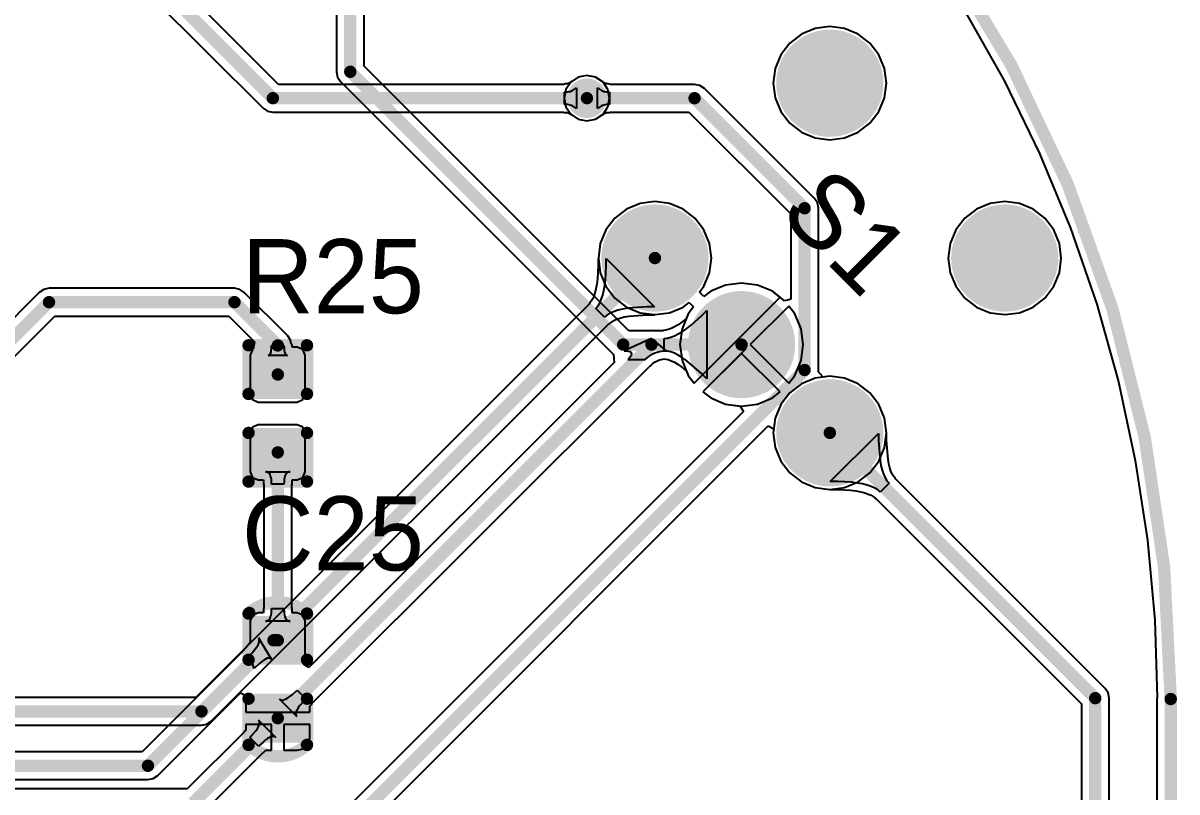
# Model space of a CAD drawing. Header units: millimetres. Extents: x 6.5 to 10.45, y 0.98 to 5.86.
# Drawn here: x 9.514 to 10.447, y 3.764 to 4.386 of the extents above; entities that cross this region are included whole.
import ezdxf

# ---------------------------------------------------------------- set-up
doc = ezdxf.new("R2010")
doc.units = ezdxf.units.MM
doc.header["$MEASUREMENT"] = 0
for name, color, linetype in [('BottomLayer', 5, 'Continuous'), ('BottomSolder', 6, 'Continuous'), ('KeepOutLayer', 6, 'Continuous'), ('MultiLayer', 9, 'Continuous'), ('PadHoleLayer', 156, 'Continuous'), ('TopLayer', 1, 'Continuous'), ('TopOverlay', 2, 'Continuous'), ('TopPaste', 8, 'Continuous'), ('TopSolder', 216, 'Continuous'), ('ViaHoleLayer', 16, 'Continuous')]:
    doc.layers.add(name, color=color, linetype=linetype)

# ---------------------------------------------------------------- blocks, each defined once
blk = doc.blocks.new('_____1')
at = {"layer": 'BottomLayer', "const_width": 0.03937}
for points in [[(-0.11968, 0.2, 1), (-0.08031, 0.2, 1)], [(0.08032, 0.2, 1), (0.11969, 0.2, 1)], [(-0.11968, 0, 1), (-0.08031, 0, 1)], [(-0.02065, 0, 1), (0.01872, 0, 1)], [(0.08031, 0, 1), (0.11968, 0, 1)]]:
    blk.add_lwpolyline(points, format="xyb", close=True, dxfattribs=at)
at = {"layer": 'BottomSolder', "const_width": 0.04337}
for points in [[(-0.12168, 0.2, 1), (-0.07831, 0.2, 1)], [(0.07832, 0.2, 1), (0.12169, 0.2, 1)], [(-0.12168, 0, 1), (-0.07831, 0, 1)], [(-0.02265, 0, 1), (0.02072, 0, 1)], [(0.07831, 0, 1), (0.12168, 0, 1)]]:
    blk.add_lwpolyline(points, format="xyb", close=True, dxfattribs=at)
at = {"layer": 'MultiLayer', "const_width": 0.03937}
for points in [[(-0.11968, 0.2, 1), (-0.08031, 0.2, 1)], [(0.08032, 0.2, 1), (0.11969, 0.2, 1)], [(-0.11968, 0, 1), (-0.08031, 0, 1)], [(-0.02065, 0, 1), (0.01872, 0, 1)], [(0.08031, 0, 1), (0.11968, 0, 1)]]:
    blk.add_lwpolyline(points, format="xyb", close=True, dxfattribs=at)
at = {"layer": 'PadHoleLayer', "const_width": 0.02461}
for points in [[(-0.1123, 0.2, 1), (-0.0877, 0.2, 1)], [(0.0877, 0.2, 1), (0.1123, 0.2, 1)], [(-0.1123, 0, 1), (-0.0877, 0, 1)], [(-0.01326, 0, 1), (0.01134, 0, 1)], [(0.0877, 0, 1), (0.1123, 0, 1)]]:
    blk.add_lwpolyline(points, format="xyb", close=True, dxfattribs=at)
at = {"layer": 'TopLayer', "const_width": 0.03937}
for points in [[(-0.11968, 0.2, 1), (-0.08031, 0.2, 1)], [(0.08032, 0.2, 1), (0.11969, 0.2, 1)], [(-0.11968, 0, 1), (-0.08031, 0, 1)], [(-0.02065, 0, 1), (0.01872, 0, 1)], [(0.08031, 0, 1), (0.11968, 0, 1)]]:
    blk.add_lwpolyline(points, format="xyb", close=True, dxfattribs=at)
at = {"layer": 'TopSolder', "const_width": 0.04337}
for points in [[(-0.12168, 0.2, 1), (-0.07831, 0.2, 1)], [(0.07832, 0.2, 1), (0.12169, 0.2, 1)], [(-0.12168, 0, 1), (-0.07831, 0, 1)], [(-0.02265, 0, 1), (0.02072, 0, 1)], [(0.07831, 0, 1), (0.12168, 0, 1)]]:
    blk.add_lwpolyline(points, format="xyb", close=True, dxfattribs=at)
blk = doc.blocks.new('___C0603_28')
at = {"layer": 'TopLayer'}
for points in [[(-0.04724, -0.01575), (-0.01575, -0.01575), (-0.04724, 0.01575), (-0.01575, 0.01575)], [(0.01575, -0.01575), (0.04724, -0.01575), (0.01575, 0.01575), (0.04724, 0.01575)]]:
    blk.add_solid(points, dxfattribs=at)
at = {"layer": 'TopOverlay', "const_width": 0.01}
for points in [[(-0.05311, -0.02359, -0.390984), (-0.05311, 0.02359)], [(0.05361, 0.02304, -0.384894), (0.05311, -0.02359)]]:
    blk.add_lwpolyline(points, format="xyb", dxfattribs=at)
for points in [[(-0.05315, 0.02362), (-0.01575, 0.02362)], [(0.01575, 0.02362), (0.05315, 0.02362)], [(-0.05315, -0.02362), (-0.01575, -0.02362)], [(0.01575, -0.02362), (0.05315, -0.02362)]]:
    blk.add_lwpolyline(points, dxfattribs=at)
at = {"layer": 'TopOverlay', "const_width": 0.005}
for points in [[(-0.05565, 0.02362, 1), (-0.05065, 0.02362, 1)], [(-0.05561, 0.02359, 1), (-0.05061, 0.02359, 1)], [(-0.01825, 0.02362, 1), (-0.01325, 0.02362, 1)], [(0.01325, 0.02362, 1), (0.01825, 0.02362, 1)], [(0.05065, 0.02362, 1), (0.05565, 0.02362, 1)], [(0.05111, 0.02304, 1), (0.05611, 0.02304, 1)], [(-0.05565, -0.02362, 1), (-0.05065, -0.02362, 1)], [(-0.05561, -0.02359, 1), (-0.05061, -0.02359, 1)], [(-0.01825, -0.02362, 1), (-0.01325, -0.02362, 1)], [(0.01325, -0.02362, 1), (0.01825, -0.02362, 1)], [(0.05061, -0.02359, 1), (0.05561, -0.02359, 1)], [(0.05065, -0.02362, 1), (0.05565, -0.02362, 1)]]:
    blk.add_lwpolyline(points, format="xyb", close=True, dxfattribs=at)
at = {"layer": 'TopPaste'}
for points in [[(-0.04724, -0.01575), (-0.01575, -0.01575), (-0.04724, 0.01575), (-0.01575, 0.01575)], [(0.01575, -0.01575), (0.04724, -0.01575), (0.01575, 0.01575), (0.04724, 0.01575)]]:
    blk.add_solid(points, dxfattribs=at)
at = {"layer": 'TopSolder'}
for points in [[(-0.05124, -0.01975), (-0.01175, -0.01975), (-0.05124, 0.01975), (-0.01175, 0.01975)], [(0.01175, -0.01975), (0.05124, -0.01975), (0.01175, 0.01975), (0.05124, 0.01975)]]:
    blk.add_solid(points, dxfattribs=at)
blk = doc.blocks.new('___R0603_66')
at = {"layer": 'TopLayer'}
for points in [[(-0.047244, -0.015748), (-0.015748, -0.015748), (-0.047244, 0.015748), (-0.015748, 0.015748)], [(0.015748, -0.015748), (0.047244, -0.015748), (0.015748, 0.015748), (0.047244, 0.015748)]]:
    blk.add_solid(points, dxfattribs=at)
at = {"layer": 'TopOverlay', "const_width": 0.01}
for points in [[(-0.055118, 0.023622), (-0.015748, 0.023622)], [(-0.055118, 0.023622), (-0.055118, -0.023622)], [(0.015748, 0.023622), (0.055118, 0.023622)], [(0.055118, 0.023622), (0.055118, -0.023622)], [(-0.055118, -0.023622), (-0.015748, -0.023622)], [(0.015748, -0.023622), (0.055118, -0.023622)]]:
    blk.add_lwpolyline(points, dxfattribs=at)
at = {"layer": 'TopOverlay', "const_width": 0.005}
for points in [[(-0.057618, 0.023622, 1), (-0.052618, 0.023622, 1)], [(-0.057618, 0.023622, 1), (-0.052618, 0.023622, 1)], [(-0.018248, 0.023622, 1), (-0.013248, 0.023622, 1)], [(0.013248, 0.023622, 1), (0.018248, 0.023622, 1)], [(0.052618, 0.023622, 1), (0.057618, 0.023622, 1)], [(0.052618, 0.023622, 1), (0.057618, 0.023622, 1)], [(-0.057618, -0.023622, 1), (-0.052618, -0.023622, 1)], [(-0.057618, -0.023622, 1), (-0.052618, -0.023622, 1)], [(-0.018248, -0.023622, 1), (-0.013248, -0.023622, 1)], [(0.013248, -0.023622, 1), (0.018248, -0.023622, 1)], [(0.052618, -0.023622, 1), (0.057618, -0.023622, 1)], [(0.052618, -0.023622, 1), (0.057618, -0.023622, 1)]]:
    blk.add_lwpolyline(points, format="xyb", close=True, dxfattribs=at)
at = {"layer": 'TopPaste'}
for points in [[(-0.047244, -0.015748), (-0.015748, -0.015748), (-0.047244, 0.015748), (-0.015748, 0.015748)], [(0.015748, -0.015748), (0.047244, -0.015748), (0.015748, 0.015748), (0.047244, 0.015748)]]:
    blk.add_solid(points, dxfattribs=at)
at = {"layer": 'TopSolder'}
for points in [[(-0.051244, -0.019748), (-0.011748, -0.019748), (-0.051244, 0.019748), (-0.011748, 0.019748)], [(0.011748, -0.019748), (0.051244, -0.019748), (0.011748, 0.019748), (0.051244, 0.019748)]]:
    blk.add_solid(points, dxfattribs=at)

msp = doc.modelspace()

# ---------------------------------------------------------------- linework, layer by layer
at = {"layer": 'BottomLayer'}
for p, q in [((9.72065, 4.33622), (9.49893, 4.55793)), ((9.48635, 4.53878), (9.70807, 4.31707)), ((10.27551, 4.3955), (10.30751, 4.33876)), ((10.14351, 4.37676), (10.13403, 4.36949)), ((10.15455, 4.38133), (10.14351, 4.37676)), ((10.16639, 4.38289), (10.15455, 4.38133)), ((10.17823, 4.38133), (10.16639, 4.38289)), ((10.18927, 4.37676), (10.17823, 4.38133)), ((10.19875, 4.36949), (10.18927, 4.37676)), ((10.13403, 4.36949), (10.12676, 4.36001)), ((10.20602, 4.36001), (10.19875, 4.36949)), ((10.12676, 4.36001), (10.12219, 4.34898)), ((10.21059, 4.34898), (10.20602, 4.36001)), ((10.12219, 4.34898), (10.12063, 4.33713)), ((10.21215, 4.33713), (10.21059, 4.34898)), ((9.96298, 4.34196), (9.95765, 4.3384)), ((9.97, 4.34335), (9.96298, 4.34196)), ((9.97702, 4.34196), (9.97, 4.34335)), ((9.98298, 4.33798), (9.97702, 4.34196)), ((10.30751, 4.33876), (10.33603, 4.2802)), ((9.95109, 4.33622), (9.72065, 4.33622)), ((9.95171, 4.33649), (9.95109, 4.33622)), ((9.95273, 4.33652), (9.95171, 4.33649)), ((9.95189, 4.33), (9.9531, 4.33003)), ((9.95189, 4.32), (9.95189, 4.33)), ((9.95347, 4.33659), (9.95273, 4.33652)), ((9.9531, 4.33003), (9.95426, 4.33014)), ((9.95413, 4.33669), (9.95347, 4.33659)), ((9.9547, 4.33682), (9.95413, 4.33669)), ((9.95426, 4.33014), (9.95536, 4.33031)), ((9.95519, 4.33697), (9.9547, 4.33682)), ((9.95561, 4.33714), (9.95519, 4.33697)), ((9.95536, 4.33031), (9.9564, 4.33054)), ((9.95596, 4.33732), (9.95561, 4.33714)), ((9.95627, 4.33751), (9.95596, 4.33732)), ((9.95654, 4.33772), (9.95627, 4.33751)), ((9.9564, 4.33054), (9.95738, 4.33085)), ((9.95701, 4.33816), (9.95654, 4.33772)), ((9.95765, 4.3384), (9.95701, 4.33816)), ((9.95738, 4.33085), (9.9583, 4.33122)), ((9.9583, 4.33122), (9.95917, 4.33167)), ((9.95917, 4.33167), (9.95998, 4.33218)), ((9.95998, 4.33218), (9.96073, 4.33275)), ((9.96073, 4.33275), (9.96143, 4.3334)), ((9.96143, 4.3334), (9.96143, 4.3166)), ((9.98696, 4.33202), (9.98298, 4.33798)), ((9.98835, 4.325), (9.98696, 4.33202)), ((10.12063, 4.33713), (10.12219, 4.32529)), ((10.21059, 4.32529), (10.21215, 4.33713)), ((9.9531, 4.31997), (9.95189, 4.32)), ((9.95426, 4.31986), (9.9531, 4.31997)), ((9.95536, 4.31969), (9.95426, 4.31986)), ((9.98696, 4.31798), (9.98835, 4.325)), ((10.12219, 4.32529), (10.12676, 4.31425)), ((10.20602, 4.31425), (10.21059, 4.32529)), ((9.70807, 4.31707), (9.70807, 4.31707)), ((9.70807, 4.31707), (9.71171, 4.31464)), ((9.71171, 4.31464), (9.716, 4.31378)), ((9.716, 4.31378), (9.716, 4.31378)), ((9.716, 4.31378), (9.95109, 4.31378)), ((9.95109, 4.31378), (9.95171, 4.31351)), ((9.95171, 4.31351), (9.95273, 4.31348)), ((9.95273, 4.31348), (9.95347, 4.31341)), ((9.95347, 4.31341), (9.95413, 4.31331)), ((9.95413, 4.31331), (9.9547, 4.31318)), ((9.9547, 4.31318), (9.95519, 4.31303)), ((9.95519, 4.31303), (9.95561, 4.31286)), ((9.9564, 4.31946), (9.95536, 4.31969)), ((9.95561, 4.31286), (9.95596, 4.31268)), ((9.95596, 4.31268), (9.95627, 4.31249)), ((9.95627, 4.31249), (9.95654, 4.31228)), ((9.95738, 4.31915), (9.9564, 4.31946)), ((9.95654, 4.31228), (9.95701, 4.31184)), ((9.95701, 4.31184), (9.95765, 4.3116)), ((9.9583, 4.31878), (9.95738, 4.31915)), ((9.95765, 4.3116), (9.96298, 4.30804)), ((9.95917, 4.31833), (9.9583, 4.31878)), ((9.95998, 4.31782), (9.95917, 4.31833)), ((9.96073, 4.31725), (9.95998, 4.31782)), ((9.96143, 4.3166), (9.96073, 4.31725)), ((9.97702, 4.30804), (9.98298, 4.31202)), ((9.98298, 4.31202), (9.98696, 4.31798)), ((10.12676, 4.31425), (10.13403, 4.30477)), ((10.19875, 4.30477), (10.20602, 4.31425)), ((9.96298, 4.30804), (9.97, 4.30665)), ((9.97, 4.30665), (9.97702, 4.30804)), ((10.13403, 4.30477), (10.14351, 4.2975)), ((10.18927, 4.2975), (10.19875, 4.30477)), ((10.14351, 4.2975), (10.15455, 4.29293)), ((10.15455, 4.29293), (10.16639, 4.29137)), ((10.16639, 4.29137), (10.17823, 4.29293)), ((10.17823, 4.29293), (10.18927, 4.2975)), ((10.33603, 4.2802), (10.36096, 4.22001)), ((10.01312, 4.23991), (10.00209, 4.23534)), ((10.02497, 4.24147), (10.01312, 4.23991)), ((10.03681, 4.23991), (10.02497, 4.24147)), ((10.04785, 4.23534), (10.03681, 4.23991)), ((10.29597, 4.23991), (10.28493, 4.23534)), ((10.30781, 4.24147), (10.29597, 4.23991)), ((10.31966, 4.23991), (10.30781, 4.24147)), ((10.33069, 4.23534), (10.31966, 4.23991)), ((9.99261, 4.22807), (9.98534, 4.21859)), ((10.00209, 4.23534), (9.99261, 4.22807)), ((10.05733, 4.22807), (10.04785, 4.23534)), ((10.0646, 4.21859), (10.05733, 4.22807)), ((10.27545, 4.22807), (10.26818, 4.21859)), ((10.28493, 4.23534), (10.27545, 4.22807)), ((10.34017, 4.22807), (10.33069, 4.23534)), ((10.34744, 4.21859), (10.34017, 4.22807)), ((9.98534, 4.21859), (9.98077, 4.20755)), ((10.06917, 4.20755), (10.0646, 4.21859)), ((10.26818, 4.21859), (10.26361, 4.20755)), ((10.35201, 4.20755), (10.34744, 4.21859)), ((10.36096, 4.22001), (10.38221, 4.15844)), ((9.98077, 4.20755), (9.97921, 4.19571)), ((10.07073, 4.19571), (10.06917, 4.20755)), ((10.26361, 4.20755), (10.26205, 4.19571)), ((10.35357, 4.19571), (10.35201, 4.20755)), ((9.97908, 4.18942), (9.9785, 4.17899)), ((9.97911, 4.19535), (9.97908, 4.18942)), ((9.97922, 4.19562), (9.97911, 4.19535)), ((9.97921, 4.19571), (9.97922, 4.19562)), ((9.98497, 4.17841), (9.98557, 4.18923)), ((9.98557, 4.18923), (9.9856, 4.19532)), ((9.9856, 4.19532), (10.02457, 4.15634)), ((10.06917, 4.18387), (10.07073, 4.19571)), ((10.26205, 4.19571), (10.26361, 4.18387)), ((10.35201, 4.18387), (10.35357, 4.19571)), ((10.0646, 4.17283), (10.06917, 4.18387)), ((10.26361, 4.18387), (10.26818, 4.17283)), ((10.34744, 4.17283), (10.35201, 4.18387)), ((9.97728, 4.17077), (9.97645, 4.16742)), ((9.97797, 4.17465), (9.97728, 4.17077)), ((9.9785, 4.17899), (9.97797, 4.17465)), ((9.98364, 4.16943), (9.98439, 4.17369)), ((9.98439, 4.17369), (9.98497, 4.17841)), ((10.06097, 4.1681), (10.0646, 4.17283)), ((10.08211, 4.17378), (10.0701, 4.1688)), ((10.095, 4.17548), (10.08211, 4.17378)), ((10.10789, 4.17378), (10.095, 4.17548)), ((10.1199, 4.1688), (10.10789, 4.17378)), ((10.26818, 4.17283), (10.27545, 4.16335)), ((10.34017, 4.16335), (10.34744, 4.17283)), ((9.97451, 4.16239), (9.97349, 4.16071)), ((9.97552, 4.16463), (9.97451, 4.16239)), ((9.97645, 4.16742), (9.97552, 4.16463)), ((9.98027, 4.15936), (9.98158, 4.16226)), ((9.98158, 4.16226), (9.9827, 4.16561)), ((9.9827, 4.16561), (9.98364, 4.16943)), ((10.06454, 4.16453), (10.06097, 4.1681)), ((10.0701, 4.1688), (10.06454, 4.16453)), ((10.09146, 4.12922), (10.12621, 4.16396)), ((10.12621, 4.16396), (10.1199, 4.1688)), ((10.27545, 4.16335), (10.28493, 4.15608)), ((10.33069, 4.15608), (10.34017, 4.16335)), ((9.97198, 4.15858), (9.65361, 3.84022)), ((9.97214, 4.1591), (9.97198, 4.15858)), ((9.97349, 4.16071), (9.97214, 4.1591)), ((9.97712, 4.15493), (9.97878, 4.15692)), ((9.98419, 4.14786), (9.97712, 4.15493)), ((9.97878, 4.15692), (9.98027, 4.15936)), ((9.99152, 4.15232), (9.98862, 4.15101)), ((9.99487, 4.15344), (9.99152, 4.15232)), ((9.99868, 4.15438), (9.99487, 4.15344)), ((10.00295, 4.15514), (9.99868, 4.15438)), ((10.01848, 4.15631), (10.00295, 4.15514)), ((10.02457, 4.15634), (10.01848, 4.15631)), ((10.03681, 4.15151), (10.04785, 4.15608)), ((10.04785, 4.15608), (10.05258, 4.15971)), ((10.05615, 4.15614), (10.05188, 4.15058)), ((10.05258, 4.15971), (10.05615, 4.15614)), ((10.13328, 4.15689), (10.10207, 4.12568)), ((10.13812, 4.15058), (10.13328, 4.15689)), ((10.28493, 4.15608), (10.29597, 4.15151)), ((10.31966, 4.15151), (10.33069, 4.15608)), ((10.38221, 4.15844), (10.3997, 4.09569)), ((9.66619, 3.82107), (9.98784, 4.14272)), ((9.98617, 4.14953), (9.98419, 4.14786)), ((9.98862, 4.15101), (9.98617, 4.14953)), ((9.98784, 4.14272), (9.98836, 4.14288)), ((9.98836, 4.14288), (9.98997, 4.14423)), ((9.98997, 4.14423), (9.99165, 4.14526)), ((9.99165, 4.14526), (9.99389, 4.14626)), ((9.99389, 4.14626), (9.99668, 4.1472)), ((9.99668, 4.1472), (10.00003, 4.14802)), ((10.00003, 4.14802), (10.00377, 4.14868)), ((10.00377, 4.14868), (10.01875, 4.14982)), ((10.01875, 4.14982), (10.0246, 4.14985)), ((10.0246, 4.14985), (10.02487, 4.14996)), ((10.02487, 4.14996), (10.02497, 4.14995)), ((10.02497, 4.14995), (10.03681, 4.15151)), ((10.05188, 4.15058), (10.0469, 4.13857)), ((10.1431, 4.13857), (10.13812, 4.15058)), ((10.29597, 4.15151), (10.30781, 4.14995)), ((10.30781, 4.14995), (10.31966, 4.15151)), ((10.0469, 4.13857), (10.0452, 4.12568)), ((10.1448, 4.12568), (10.1431, 4.13857)), ((10.0452, 4.12568), (10.0469, 4.11279)), ((10.05672, 4.09447), (10.09146, 4.12922)), ((10.10207, 4.12568), (10.13328, 4.09447)), ((10.1431, 4.11279), (10.1448, 4.12568)), ((10.095, 4.11861), (10.06379, 4.0874)), ((10.12621, 4.0874), (10.095, 4.11861)), ((10.0469, 4.11279), (10.05188, 4.10078)), ((10.13812, 4.10078), (10.1431, 4.11279)), ((10.05188, 4.10078), (10.05672, 4.09447)), ((10.13328, 4.09447), (10.13812, 4.10078)), ((10.15455, 4.09849), (10.14351, 4.09392)), ((10.16639, 4.10005), (10.15455, 4.09849)), ((10.17823, 4.09849), (10.16639, 4.10005)), ((10.18927, 4.09392), (10.17823, 4.09849)), ((10.06379, 4.0874), (10.0701, 4.08256)), ((10.1199, 4.08256), (10.12621, 4.0874)), ((10.13403, 4.08665), (10.12676, 4.07717)), ((10.14351, 4.09392), (10.13403, 4.08665)), ((10.19875, 4.08665), (10.18927, 4.09392)), ((10.20602, 4.07717), (10.19875, 4.08665)), ((10.3997, 4.09569), (10.41337, 4.032)), ((10.0701, 4.08256), (10.08211, 4.07758)), ((10.08211, 4.07758), (10.095, 4.07588)), ((10.095, 4.07588), (10.10789, 4.07758)), ((10.10789, 4.07758), (10.1199, 4.08256)), ((10.12676, 4.07717), (10.12219, 4.06613)), ((10.21059, 4.06613), (10.20602, 4.07717)), ((10.12219, 4.06613), (10.12063, 4.05429)), ((10.21215, 4.05429), (10.21059, 4.06613)), ((10.12063, 4.05429), (10.12219, 4.04245)), ((10.21059, 4.04245), (10.21215, 4.05429)), ((10.12219, 4.04245), (10.12676, 4.03141)), ((10.20602, 4.03141), (10.21059, 4.04245)), ((10.12676, 4.03141), (10.13403, 4.02193)), ((10.19875, 4.02193), (10.20602, 4.03141)), ((10.41337, 4.032), (10.42317, 3.9676)), ((10.13403, 4.02193), (10.14351, 4.01466)), ((10.18927, 4.01466), (10.19875, 4.02193)), ((10.14351, 4.01466), (10.15455, 4.01009)), ((10.17823, 4.01009), (10.18927, 4.01466)), ((10.15455, 4.01009), (10.16639, 4.00853)), ((10.16639, 4.00853), (10.17823, 4.01009)), ((10.42317, 3.9676), (10.42907, 3.90272)), ((10.42907, 3.90272), (10.43097, 3.83988)), ((9.65361, 3.84022), (9.4798, 3.84022)), ((10.43097, 3.83988), (10.43079, 3.83899)), ((10.43079, 3.83899), (10.43079, 1.49001)), ((9.328, 3.81778), (9.65826, 3.81778)), ((9.65826, 3.81778), (9.66255, 3.81864)), ((9.65826, 3.81778), (9.65826, 3.81778)), ((9.66255, 3.81864), (9.66619, 3.82107))]:
    msp.add_line(p, q, dxfattribs=at)
at = {"layer": 'BottomLayer', "const_width": 0.01}
for points in [[(9.491, 4.55), (9.716, 4.325)], [(9.716, 4.325), (9.97, 4.325)], [(9.65826, 3.829), (10.02497, 4.19571)], [(9.328, 3.829), (9.65826, 3.829)]]:
    msp.add_lwpolyline(points, dxfattribs=at)
at = {"layer": 'BottomLayer'}
for points, const_width in [([(9.7135, 4.325, 1), (9.7185, 4.325, 1)], 0.005), ([(9.7135, 4.325, 1), (9.7185, 4.325, 1)], 0.005), ([(9.964, 4.325, 1), (9.976, 4.325, 1)], 0.012), ([(9.9675, 4.325, 1), (9.9725, 4.325, 1)], 0.005), ([(10.02247, 4.19571, 1), (10.02747, 4.19571, 1)], 0.005), ([(9.65576, 3.829, 1), (9.66076, 3.829, 1)], 0.005), ([(9.65576, 3.829, 1), (9.66076, 3.829, 1)], 0.005)]:
    msp.add_lwpolyline(points, format="xyb", close=True, dxfattribs=dict(at, const_width=const_width))
at = {"layer": 'BottomSolder', "const_width": 0.016}
msp.add_lwpolyline([(9.962, 4.325, 1), (9.978, 4.325, 1)], format="xyb", close=True, dxfattribs=at)
at = {"layer": 'KeepOutLayer', "const_width": 0.01}
msp.add_lwpolyline([(9.354, 4.92701, -0.413478), (10.44204, 3.839)], format="xyb", dxfattribs=at)
msp.add_lwpolyline([(10.44201, 1.49001), (10.44201, 3.83899)], dxfattribs=at)
at = {"layer": 'KeepOutLayer', "const_width": 0.005}
for points in [[(10.43951, 3.83899, 1), (10.44451, 3.83899, 1)], [(10.43954, 3.839, 1), (10.44454, 3.839, 1)]]:
    msp.add_lwpolyline(points, format="xyb", close=True, dxfattribs=at)
at = {"layer": 'MultiLayer', "const_width": 0.012}
msp.add_lwpolyline([(9.964, 4.325, 1), (9.976, 4.325, 1)], format="xyb", close=True, dxfattribs=at)
at = {"layer": 'TopLayer'}
for p, q in [((9.76739, 4.45766), (9.76739, 4.34639)), ((9.78983, 4.35104), (9.78983, 4.45766)), ((10.27551, 4.3955), (10.30751, 4.33876)), ((10.14351, 4.37676), (10.13403, 4.36949)), ((10.15455, 4.38133), (10.14351, 4.37676)), ((10.16639, 4.38289), (10.15455, 4.38133)), ((10.17823, 4.38133), (10.16639, 4.38289)), ((10.18927, 4.37676), (10.17823, 4.38133)), ((10.19875, 4.36949), (10.18927, 4.37676)), ((10.13403, 4.36949), (10.12676, 4.36001)), ((10.20602, 4.36001), (10.19875, 4.36949)), ((10.12676, 4.36001), (10.12219, 4.34898)), ((10.21059, 4.34898), (10.20602, 4.36001)), ((10.00397, 4.1369), (9.78983, 4.35104)), ((10.12219, 4.34898), (10.12063, 4.33713)), ((10.21215, 4.33713), (10.21059, 4.34898)), ((9.76739, 4.34639), (9.76739, 4.34639)), ((9.76739, 4.34639), (9.76825, 4.3421)), ((9.76825, 4.3421), (9.77068, 4.33846)), ((9.96298, 4.34196), (9.95702, 4.33798)), ((9.97, 4.34335), (9.96298, 4.34196)), ((9.97702, 4.34196), (9.97, 4.34335)), ((9.98235, 4.3384), (9.97702, 4.34196)), ((10.30751, 4.33876), (10.33603, 4.2802)), ((9.77068, 4.33846), (9.99135, 4.11779)), ((9.95304, 4.33202), (9.95165, 4.325)), ((9.95702, 4.33798), (9.95304, 4.33202)), ((9.97857, 4.3166), (9.97857, 4.3334)), ((9.97857, 4.3334), (9.97926, 4.33275)), ((9.97926, 4.33275), (9.98002, 4.33218)), ((9.98002, 4.33218), (9.98083, 4.33167)), ((9.98083, 4.33167), (9.9817, 4.33122)), ((9.9817, 4.33122), (9.98262, 4.33085)), ((9.98299, 4.33816), (9.98235, 4.3384)), ((9.98262, 4.33085), (9.9836, 4.33054)), ((9.98346, 4.33772), (9.98299, 4.33816)), ((9.98373, 4.33751), (9.98346, 4.33772)), ((9.9836, 4.33054), (9.98464, 4.33031)), ((9.98404, 4.33732), (9.98373, 4.33751)), ((9.98439, 4.33714), (9.98404, 4.33732)), ((9.98481, 4.33697), (9.98439, 4.33714)), ((9.98464, 4.33031), (9.98574, 4.33014)), ((9.9853, 4.33682), (9.98481, 4.33697)), ((9.98587, 4.33669), (9.9853, 4.33682)), ((9.98574, 4.33014), (9.9869, 4.33003)), ((9.98653, 4.33659), (9.98587, 4.33669)), ((9.98727, 4.33652), (9.98653, 4.33659)), ((9.9869, 4.33003), (9.98811, 4.33)), ((9.98829, 4.33649), (9.98727, 4.33652)), ((9.98811, 4.33), (9.98811, 4.32)), ((9.98891, 4.33622), (9.98829, 4.33649)), ((10.057, 4.33622), (9.98891, 4.33622)), ((10.06129, 4.33536), (10.057, 4.33622)), ((10.057, 4.33622), (10.057, 4.33622)), ((10.06493, 4.33293), (10.06129, 4.33536)), ((10.15393, 4.24393), (10.06493, 4.33293)), ((10.12063, 4.33713), (10.12219, 4.32529)), ((10.21059, 4.32529), (10.21215, 4.33713)), ((9.95165, 4.325), (9.95304, 4.31798)), ((9.98574, 4.31986), (9.98464, 4.31969)), ((9.9869, 4.31997), (9.98574, 4.31986)), ((9.98811, 4.32), (9.9869, 4.31997)), ((10.12219, 4.32529), (10.12676, 4.31425)), ((10.20602, 4.31425), (10.21059, 4.32529)), ((9.95304, 4.31798), (9.95702, 4.31202)), ((9.95702, 4.31202), (9.96298, 4.30804)), ((9.97702, 4.30804), (9.98235, 4.3116)), ((9.97926, 4.31725), (9.97857, 4.3166)), ((9.98002, 4.31782), (9.97926, 4.31725)), ((9.98083, 4.31833), (9.98002, 4.31782)), ((9.9817, 4.31878), (9.98083, 4.31833)), ((9.98262, 4.31915), (9.9817, 4.31878)), ((9.98235, 4.3116), (9.98299, 4.31184)), ((9.9836, 4.31946), (9.98262, 4.31915)), ((9.98299, 4.31184), (9.98346, 4.31228)), ((9.98346, 4.31228), (9.98373, 4.31249)), ((9.98464, 4.31969), (9.9836, 4.31946)), ((9.98373, 4.31249), (9.98404, 4.31268)), ((9.98404, 4.31268), (9.98439, 4.31286)), ((9.98439, 4.31286), (9.98481, 4.31303)), ((9.98481, 4.31303), (9.9853, 4.31318)), ((9.9853, 4.31318), (9.98587, 4.31331)), ((9.98587, 4.31331), (9.98653, 4.31341)), ((9.98653, 4.31341), (9.98727, 4.31348)), ((9.98727, 4.31348), (9.98829, 4.31351)), ((9.98829, 4.31351), (9.98891, 4.31378)), ((9.98891, 4.31378), (10.05235, 4.31378)), ((10.05235, 4.31378), (10.13478, 4.23135)), ((10.12676, 4.31425), (10.13403, 4.30477)), ((10.19875, 4.30477), (10.20602, 4.31425)), ((9.96298, 4.30804), (9.97, 4.30665)), ((9.97, 4.30665), (9.97702, 4.30804)), ((10.13403, 4.30477), (10.14351, 4.2975)), ((10.18927, 4.2975), (10.19875, 4.30477)), ((10.14351, 4.2975), (10.15455, 4.29293)), ((10.15455, 4.29293), (10.16639, 4.29137)), ((10.16639, 4.29137), (10.17823, 4.29293)), ((10.17823, 4.29293), (10.18927, 4.2975)), ((10.33603, 4.2802), (10.36096, 4.22001)), ((10.01312, 4.23991), (10.00209, 4.23534)), ((10.02497, 4.24147), (10.01312, 4.23991)), ((10.03681, 4.23991), (10.02497, 4.24147)), ((10.04785, 4.23534), (10.03681, 4.23991)), ((10.15636, 4.24029), (10.15393, 4.24393)), ((10.15722, 4.236), (10.15636, 4.24029)), ((10.15722, 4.10514), (10.15722, 4.236)), ((10.15722, 4.236), (10.15722, 4.236)), ((10.29597, 4.23991), (10.28493, 4.23534)), ((10.30781, 4.24147), (10.29597, 4.23991)), ((10.31966, 4.23991), (10.30781, 4.24147)), ((10.33069, 4.23534), (10.31966, 4.23991)), ((9.99261, 4.22807), (9.98534, 4.21859)), ((10.00209, 4.23534), (9.99261, 4.22807)), ((10.05733, 4.22807), (10.04785, 4.23534)), ((10.0646, 4.21859), (10.05733, 4.22807)), ((10.13478, 4.23135), (10.13478, 4.16244)), ((10.27545, 4.22807), (10.26818, 4.21859)), ((10.28493, 4.23534), (10.27545, 4.22807)), ((10.34017, 4.22807), (10.33069, 4.23534)), ((10.34744, 4.21859), (10.34017, 4.22807)), ((9.98534, 4.21859), (9.98077, 4.20755)), ((10.06917, 4.20755), (10.0646, 4.21859)), ((10.26818, 4.21859), (10.26361, 4.20755)), ((10.35201, 4.20755), (10.34744, 4.21859)), ((10.36096, 4.22001), (10.38221, 4.15844)), ((9.98077, 4.20755), (9.97921, 4.19571)), ((10.07073, 4.19571), (10.06917, 4.20755)), ((10.26361, 4.20755), (10.26205, 4.19571)), ((10.35357, 4.19571), (10.35201, 4.20755)), ((9.97921, 4.19571), (9.98077, 4.18387)), ((10.06917, 4.18387), (10.07073, 4.19571)), ((10.26205, 4.19571), (10.26361, 4.18387)), ((10.35201, 4.18387), (10.35357, 4.19571)), ((9.98077, 4.18387), (9.98534, 4.17283)), ((10.0646, 4.17283), (10.06917, 4.18387)), ((10.26361, 4.18387), (10.26818, 4.17283)), ((10.34744, 4.17283), (10.35201, 4.18387)), ((9.535, 4.17122), (9.53071, 4.17036)), ((9.685, 4.17122), (9.535, 4.17122)), ((9.535, 4.17122), (9.535, 4.17122)), ((9.68929, 4.17036), (9.685, 4.17122)), ((9.685, 4.17122), (9.685, 4.17122)), ((9.98534, 4.17283), (9.99261, 4.16335)), ((10.06097, 4.1681), (10.0646, 4.17283)), ((10.08211, 4.17378), (10.0701, 4.1688)), ((10.095, 4.17548), (10.08211, 4.17378)), ((10.10789, 4.17378), (10.095, 4.17548)), ((10.1199, 4.1688), (10.10789, 4.17378)), ((10.26818, 4.17283), (10.27545, 4.16335)), ((10.34017, 4.16335), (10.34744, 4.17283)), ((9.52707, 4.16793), (9.46583, 4.1067)), ((9.53071, 4.17036), (9.52707, 4.16793)), ((9.52707, 4.16793), (9.52707, 4.16793)), ((9.69293, 4.16793), (9.68929, 4.17036)), ((9.72793, 4.13293), (9.69293, 4.16793)), ((9.99261, 4.16335), (10.00209, 4.15608)), ((10.06454, 4.16453), (10.06097, 4.1681)), ((10.0701, 4.1688), (10.06454, 4.16453)), ((10.12978, 4.16122), (10.1199, 4.1688)), ((10.13312, 4.16188), (10.12978, 4.16122)), ((10.13478, 4.16244), (10.13312, 4.16188)), ((10.27545, 4.16335), (10.28493, 4.15608)), ((10.33069, 4.15608), (10.34017, 4.16335)), ((10.00209, 4.15608), (10.01312, 4.15151)), ((10.03681, 4.15151), (10.04785, 4.15608)), ((10.04785, 4.15608), (10.05258, 4.15971)), ((10.05615, 4.15614), (10.05188, 4.15058)), ((10.05258, 4.15971), (10.05615, 4.15614)), ((10.06256, 4.14895), (10.06688, 4.15324)), ((10.06688, 4.15324), (10.06688, 4.09812)), ((10.28493, 4.15608), (10.29597, 4.15151)), ((10.31966, 4.15151), (10.33069, 4.15608)), ((10.38221, 4.15844), (10.3997, 4.09569)), ((9.46706, 4.07619), (9.53965, 4.14878)), ((9.53965, 4.14878), (9.68035, 4.14878)), ((9.68035, 4.14878), (9.70124, 4.1279)), ((10.01312, 4.15151), (10.02497, 4.14995)), ((10.02497, 4.14995), (10.03681, 4.15151)), ((10.04688, 4.14402), (10.04364, 4.14177)), ((10.05026, 4.14667), (10.04688, 4.14402)), ((10.05188, 4.15058), (10.05026, 4.14667)), ((10.05449, 4.14173), (10.06256, 4.14895)), ((10.29597, 4.15151), (10.30781, 4.14995)), ((10.30781, 4.14995), (10.31966, 4.15151)), ((10.0211, 4.1369), (10.00397, 4.1369)), ((10.02157, 4.13715), (10.0211, 4.1369)), ((10.02238, 4.1369), (10.02157, 4.13715)), ((10.03127, 4.1369), (10.02238, 4.1369)), ((10.03176, 4.13715), (10.03127, 4.1369)), ((10.03386, 4.13733), (10.03176, 4.13715)), ((10.03576, 4.1378), (10.03386, 4.13733)), ((10.03806, 4.13867), (10.03576, 4.1378)), ((10.04069, 4.13998), (10.03806, 4.13867)), ((10.04066, 4.13271), (10.04383, 4.13429)), ((10.04364, 4.14177), (10.04069, 4.13998)), ((10.04383, 4.13429), (10.04719, 4.13632)), ((10.04719, 4.13632), (10.05074, 4.1388)), ((10.05074, 4.1388), (10.05449, 4.14173)), ((9.70124, 4.1279), (9.70006, 4.122)), ((9.71497, 4.12348), (9.715, 4.125)), ((9.715, 4.125), (9.725, 4.125)), ((9.725, 4.125), (9.72503, 4.12348)), ((9.73036, 4.12929), (9.72793, 4.13293)), ((9.72793, 4.13293), (9.72793, 4.13293)), ((9.73094, 4.12639), (9.73036, 4.12929)), ((9.73149, 4.12512), (9.73094, 4.12639)), ((9.73152, 4.12383), (9.73149, 4.12512)), ((10.02218, 4.13068), (10.0001, 4.12068)), ((10.03425, 4.12068), (10.02218, 4.13068)), ((10.02218, 4.13068), (10.02218, 4.13068)), ((10.02218, 4.13068), (10.02218, 4.13068)), ((10.02218, 4.13068), (10.02218, 4.13068)), ((10.02218, 4.13068), (10.02218, 4.13068)), ((10.02218, 4.13068), (10.02218, 4.13068)), ((10.02218, 4.13068), (10.02218, 4.13068)), ((10.02218, 4.13068), (10.02218, 4.13068)), ((10.02218, 4.13068), (10.02218, 4.13068)), ((10.02218, 4.13068), (10.02218, 4.13068)), ((10.02218, 4.13068), (10.02218, 4.13068)), ((10.03233, 4.13068), (10.03491, 4.13091)), ((10.03233, 4.12068), (10.03233, 4.13068)), ((10.03491, 4.13091), (10.03769, 4.13158)), ((10.03769, 4.13158), (10.04066, 4.13271)), ((10.05672, 4.09447), (10.09146, 4.12922)), ((10.09146, 4.12922), (10.09854, 4.12214)), ((9.69966, 4.12184), (9.69776, 4.11724)), ((9.69776, 4.11724), (9.69776, 4.08575)), ((9.70006, 4.122), (9.69966, 4.12184)), ((9.71211, 4.11699), (9.71266, 4.11707)), ((9.72789, 4.11699), (9.71211, 4.11699)), ((9.71266, 4.11707), (9.71315, 4.11731)), ((9.71315, 4.11731), (9.71359, 4.11771)), ((9.71359, 4.11771), (9.71396, 4.11827)), ((9.71396, 4.11827), (9.71428, 4.119)), ((9.71428, 4.119), (9.71454, 4.11988)), ((9.71454, 4.11988), (9.71474, 4.12092)), ((9.71474, 4.12092), (9.71488, 4.12212)), ((9.71488, 4.12212), (9.71497, 4.12348)), ((9.72503, 4.12348), (9.72526, 4.12092)), ((9.72526, 4.12092), (9.72546, 4.11988)), ((9.72546, 4.11988), (9.72572, 4.119)), ((9.72572, 4.119), (9.72604, 4.11827)), ((9.72604, 4.11827), (9.72641, 4.11771)), ((9.72641, 4.11771), (9.72685, 4.11731)), ((9.72685, 4.11731), (9.72734, 4.11707)), ((9.72734, 4.11707), (9.72789, 4.11699)), ((9.73153, 4.12374), (9.73152, 4.12383)), ((9.73575, 4.12374), (9.73153, 4.12374)), ((9.74034, 4.12184), (9.73575, 4.12374)), ((9.74224, 4.11724), (9.74034, 4.12184)), ((9.74224, 4.08575), (9.74224, 4.11724)), ((9.99135, 4.11779), (9.99139, 4.11775)), ((9.99139, 4.11775), (9.99198, 4.11134)), ((10.0001, 4.12068), (10.00193, 4.12061)), ((10.00193, 4.12061), (10.00342, 4.1204)), ((10.00428, 4.11495), (10.00303, 4.11361)), ((10.00342, 4.1204), (10.00457, 4.12004)), ((10.00518, 4.11615), (10.00428, 4.11495)), ((10.00457, 4.12004), (10.00537, 4.11955)), ((10.00574, 4.11722), (10.00518, 4.11615)), ((10.00537, 4.11955), (10.00584, 4.11891)), ((10.00596, 4.11813), (10.00574, 4.11722)), ((10.00584, 4.11891), (10.00596, 4.11813)), ((10.01718, 4.11361), (10.01862, 4.11495)), ((10.01862, 4.11495), (10.02012, 4.11615)), ((10.02012, 4.11615), (10.02168, 4.11722)), ((10.02168, 4.11722), (10.0233, 4.11813)), ((10.0233, 4.11813), (10.02498, 4.11891)), ((10.02498, 4.11891), (10.02672, 4.11955)), ((10.02672, 4.11955), (10.02851, 4.12004)), ((10.02851, 4.12004), (10.03036, 4.1204)), ((10.03036, 4.1204), (10.03228, 4.12061)), ((10.03228, 4.12061), (10.03425, 4.12068)), ((10.03491, 4.12045), (10.03233, 4.12068)), ((10.03769, 4.11978), (10.03491, 4.12045)), ((10.04066, 4.11865), (10.03769, 4.11978)), ((10.04383, 4.11707), (10.04066, 4.11865)), ((10.04719, 4.11504), (10.04383, 4.11707)), ((10.05074, 4.11256), (10.04719, 4.11504)), ((10.09854, 4.12214), (10.06379, 4.0874)), ((9.99198, 4.11134), (9.74502, 3.86438)), ((9.74762, 3.83526), (10.02098, 4.10862)), ((10.00303, 4.11361), (10.01718, 4.11361)), ((10.02098, 4.10862), (10.0216, 4.10885)), ((10.0216, 4.10885), (10.02287, 4.11003)), ((10.02287, 4.11003), (10.02398, 4.11093)), ((10.02398, 4.11093), (10.02512, 4.1117)), ((10.02512, 4.1117), (10.02627, 4.11235)), ((10.02627, 4.11235), (10.02747, 4.11291)), ((10.02747, 4.11291), (10.0287, 4.11336)), ((10.0287, 4.11336), (10.02999, 4.11371)), ((10.02999, 4.11371), (10.03133, 4.11397)), ((10.03133, 4.11397), (10.03273, 4.11413)), ((10.03273, 4.11413), (10.03386, 4.11403)), ((10.03386, 4.11403), (10.03576, 4.11356)), ((10.03576, 4.11356), (10.03806, 4.11269)), ((10.03806, 4.11269), (10.04069, 4.11138)), ((10.04069, 4.11138), (10.04364, 4.10959)), ((10.04364, 4.10959), (10.04676, 4.10742)), ((10.04676, 4.10742), (10.05043, 4.10426)), ((10.06256, 4.10241), (10.05074, 4.11256)), ((10.05043, 4.10426), (10.05188, 4.10078)), ((10.05188, 4.10078), (10.05672, 4.09447)), ((10.06688, 4.09812), (10.06256, 4.10241)), ((10.15696, 4.10385), (10.15722, 4.10514)), ((10.16091, 4.09933), (10.15696, 4.10385)), ((10.16639, 4.10005), (10.16091, 4.09933)), ((10.17823, 4.09849), (10.16639, 4.10005)), ((10.18927, 4.09392), (10.17823, 4.09849)), ((10.06379, 4.0874), (10.0701, 4.08256)), ((10.19875, 4.08665), (10.18927, 4.09392)), ((10.20602, 4.07717), (10.19875, 4.08665)), ((10.3997, 4.09569), (10.41337, 4.032)), ((9.69776, 4.08575), (9.69966, 4.08116)), ((9.69966, 4.08116), (9.70425, 4.07925)), ((9.70425, 4.07925), (9.73575, 4.07925)), ((9.73575, 4.07925), (9.74034, 4.08116)), ((9.74034, 4.08116), (9.74224, 4.08575)), ((10.0701, 4.08256), (10.08211, 4.07758)), ((10.08211, 4.07758), (10.09395, 4.07602)), ((10.09651, 4.07151), (9.76707, 3.74207)), ((10.09395, 4.07602), (10.09651, 4.07151)), ((10.21059, 4.06613), (10.20602, 4.07717)), ((9.69966, 4.05884), (9.69776, 4.05425)), ((9.70425, 4.06075), (9.69966, 4.05884)), ((9.73575, 4.06075), (9.70425, 4.06075)), ((9.74034, 4.05884), (9.73575, 4.06075)), ((9.74224, 4.05425), (9.74034, 4.05884)), ((9.78622, 3.72949), (10.11659, 4.05986)), ((10.11659, 4.05986), (10.12107, 4.05765)), ((10.21215, 4.05429), (10.21059, 4.06613)), ((9.69776, 4.05425), (9.69776, 4.02276)), ((9.74224, 4.02276), (9.74224, 4.05425)), ((10.12107, 4.05765), (10.12063, 4.05429)), ((10.12063, 4.05429), (10.12219, 4.04245)), ((10.16678, 4.01492), (10.20576, 4.0539)), ((10.20576, 4.0539), (10.20579, 4.04781)), ((10.21214, 4.0542), (10.21215, 4.05429)), ((10.21225, 4.05393), (10.21214, 4.0542)), ((10.21228, 4.04807), (10.21225, 4.05393)), ((10.12219, 4.04245), (10.12676, 4.03141)), ((10.20579, 4.04781), (10.20696, 4.03227)), ((10.21342, 4.03309), (10.21228, 4.04807)), ((10.12676, 4.03141), (10.13403, 4.02193)), ((10.20696, 4.03227), (10.20772, 4.02801)), ((10.21408, 4.02935), (10.21342, 4.03309)), ((10.41337, 4.032), (10.42317, 3.9676)), ((9.69776, 4.02276), (9.69966, 4.01816)), ((9.71095, 4.02279), (9.71, 4.02289)), ((9.71, 4.02289), (9.73, 4.02289)), ((9.7118, 4.02249), (9.71095, 4.02279)), ((9.71255, 4.02199), (9.7118, 4.02249)), ((9.7132, 4.02129), (9.71255, 4.02199)), ((9.71375, 4.02039), (9.7132, 4.02129)), ((9.7268, 4.02129), (9.72625, 4.02039)), ((9.72745, 4.02199), (9.7268, 4.02129)), ((9.7282, 4.02249), (9.72745, 4.02199)), ((9.72905, 4.02279), (9.7282, 4.02249)), ((9.73, 4.02289), (9.72905, 4.02279)), ((9.74034, 4.01816), (9.74224, 4.02276)), ((10.13403, 4.02193), (10.14351, 4.01466)), ((10.20772, 4.02801), (10.20866, 4.02419)), ((10.20866, 4.02419), (10.20978, 4.02084)), ((10.2149, 4.026), (10.21408, 4.02935)), ((10.21584, 4.02321), (10.2149, 4.026)), ((10.21684, 4.02097), (10.21584, 4.02321)), ((9.69966, 4.01816), (9.70425, 4.01626)), ((9.70425, 4.01626), (9.70825, 4.01626)), ((9.70825, 4.01626), (9.70835, 4.01567)), ((9.70835, 4.01567), (9.70846, 4.01441)), ((9.70846, 4.01441), (9.70851, 4.01272)), ((9.70851, 4.01272), (9.70878, 4.01209)), ((9.70878, 4.01209), (9.70878, 3.9129)), ((9.7142, 4.01929), (9.71375, 4.02039)), ((9.71455, 4.01799), (9.7142, 4.01929)), ((9.7148, 4.01649), (9.71455, 4.01799)), ((9.71495, 4.01479), (9.7148, 4.01649)), ((9.715, 4.01289), (9.71495, 4.01479)), ((9.725, 4.01289), (9.715, 4.01289)), ((9.72505, 4.01479), (9.725, 4.01289)), ((9.7252, 4.01649), (9.72505, 4.01479)), ((9.72545, 4.01799), (9.7252, 4.01649)), ((9.7258, 4.01929), (9.72545, 4.01799)), ((9.72625, 4.02039), (9.7258, 4.01929)), ((9.73122, 4.01209), (9.73149, 4.01272)), ((9.73122, 3.9129), (9.73122, 4.01209)), ((9.73149, 4.01272), (9.73154, 4.01441)), ((9.73154, 4.01441), (9.73165, 4.01567)), ((9.73165, 4.01567), (9.73175, 4.01626)), ((9.73175, 4.01626), (9.73575, 4.01626)), ((9.73575, 4.01626), (9.74034, 4.01816)), ((10.14351, 4.01466), (10.15455, 4.01009)), ((10.17287, 4.01489), (10.16678, 4.01492)), ((10.18369, 4.01429), (10.17287, 4.01489)), ((10.18841, 4.01372), (10.18369, 4.01429)), ((10.19267, 4.01296), (10.18841, 4.01372)), ((10.19649, 4.01202), (10.19267, 4.01296)), ((10.19984, 4.0109), (10.19649, 4.01202)), ((10.21424, 4.01351), (10.20717, 4.00644)), ((10.20978, 4.02084), (10.21109, 4.01794)), ((10.21109, 4.01794), (10.21257, 4.0155)), ((10.21257, 4.0155), (10.21424, 4.01351)), ((10.21787, 4.01929), (10.21684, 4.02097)), ((10.21922, 4.01768), (10.21787, 4.01929)), ((10.21938, 4.01716), (10.21922, 4.01768)), ((10.38893, 3.84761), (10.21938, 4.01716)), ((10.15455, 4.01009), (10.16639, 4.00853)), ((10.16639, 4.00853), (10.16648, 4.00854)), ((10.16648, 4.00854), (10.16675, 4.00843)), ((10.16675, 4.00843), (10.17268, 4.0084)), ((10.17268, 4.0084), (10.18311, 4.00782)), ((10.18311, 4.00782), (10.18745, 4.00729)), ((10.18745, 4.00729), (10.19133, 4.0066)), ((10.19133, 4.0066), (10.19468, 4.00578)), ((10.19468, 4.00578), (10.19747, 4.00484)), ((10.19747, 4.00484), (10.19971, 4.00384)), ((10.19971, 4.00384), (10.20139, 4.00282)), ((10.20274, 4.00959), (10.19984, 4.0109)), ((10.20139, 4.00282), (10.203, 4.00146)), ((10.20518, 4.00811), (10.20274, 4.00959)), ((10.20717, 4.00644), (10.20518, 4.00811)), ((10.203, 4.00146), (10.20352, 4.0013)), ((10.20352, 4.0013), (10.36978, 3.83503)), ((10.42317, 3.9676), (10.42907, 3.90272)), ((9.70846, 3.91056), (9.70835, 3.90928)), ((9.70851, 3.91228), (9.70846, 3.91056)), ((9.70878, 3.9129), (9.70851, 3.91228)), ((9.7148, 3.90847), (9.71495, 3.91019)), ((9.71495, 3.91019), (9.715, 3.91211)), ((9.715, 3.91211), (9.725, 3.91211)), ((9.725, 3.91211), (9.72505, 3.91019)), ((9.72505, 3.91019), (9.7252, 3.90847)), ((9.73149, 3.91228), (9.73122, 3.9129)), ((9.73154, 3.91056), (9.73149, 3.91228)), ((9.73165, 3.90928), (9.73154, 3.91056)), ((9.69966, 3.90684), (9.69776, 3.90224)), ((9.69776, 3.90224), (9.69776, 3.88497)), ((9.70425, 3.90874), (9.69966, 3.90684)), ((9.70826, 3.90874), (9.70425, 3.90874)), ((9.70835, 3.90928), (9.70826, 3.90874)), ((9.71, 3.90199), (9.71095, 3.9021)), ((9.73, 3.90199), (9.71, 3.90199)), ((9.71095, 3.9021), (9.7118, 3.9024)), ((9.7118, 3.9024), (9.71255, 3.9029)), ((9.71255, 3.9029), (9.7132, 3.90361)), ((9.7132, 3.90361), (9.71375, 3.90452)), ((9.71375, 3.90452), (9.7142, 3.90564)), ((9.7142, 3.90564), (9.71455, 3.90695)), ((9.71455, 3.90695), (9.7148, 3.90847)), ((9.7252, 3.90847), (9.72545, 3.90695)), ((9.72545, 3.90695), (9.7258, 3.90564)), ((9.7258, 3.90564), (9.72625, 3.90452)), ((9.72625, 3.90452), (9.7268, 3.90361)), ((9.7268, 3.90361), (9.72745, 3.9029)), ((9.72745, 3.9029), (9.7282, 3.9024)), ((9.7282, 3.9024), (9.72905, 3.9021)), ((9.72905, 3.9021), (9.73, 3.90199)), ((9.73174, 3.90874), (9.73165, 3.90928)), ((9.73575, 3.90874), (9.73174, 3.90874)), ((9.74034, 3.90684), (9.73575, 3.90874)), ((9.74224, 3.90224), (9.74034, 3.90684)), ((9.74224, 3.87075), (9.74224, 3.90224)), ((10.42907, 3.90272), (10.43097, 3.83988)), ((9.69691, 3.88371), (9.69432, 3.88063)), ((9.69767, 3.88482), (9.69691, 3.88371)), ((9.69776, 3.88497), (9.69767, 3.88482)), ((9.70207, 3.87977), (9.70316, 3.88135)), ((9.70316, 3.88135), (9.70401, 3.88282)), ((9.70401, 3.88282), (9.7046, 3.88418)), ((9.7049, 3.8876), (9.7045, 3.88852)), ((9.7045, 3.88852), (9.71502, 3.871)), ((9.7046, 3.88418), (9.70495, 3.88543)), ((9.70505, 3.88657), (9.7049, 3.8876)), ((9.70495, 3.88543), (9.70505, 3.88657)), ((9.69238, 3.87824), (9.61035, 3.79622)), ((9.69263, 3.87889), (9.69238, 3.87824)), ((9.69432, 3.88063), (9.69263, 3.87889)), ((9.69731, 3.87438), (9.69915, 3.87629)), ((9.70088, 3.86381), (9.69731, 3.87438)), ((9.69915, 3.87629), (9.70207, 3.87977)), ((9.71265, 3.87218), (9.71151, 3.87193)), ((9.71362, 3.8721), (9.71265, 3.87218)), ((9.71441, 3.87171), (9.71362, 3.8721)), ((9.70513, 3.86779), (9.70088, 3.86381)), ((9.707, 3.8693), (9.70513, 3.86779)), ((9.70868, 3.87049), (9.707, 3.8693)), ((9.71018, 3.87137), (9.70868, 3.87049)), ((9.71151, 3.87193), (9.71018, 3.87137)), ((9.71502, 3.871), (9.71441, 3.87171)), ((9.74078, 3.86722), (9.74224, 3.87075)), ((9.74502, 3.86438), (9.74078, 3.86722)), ((9.62293, 3.77707), (9.68991, 3.84405)), ((9.68991, 3.84405), (9.69452, 3.84159)), ((9.73164, 3.84249), (9.73562, 3.84619)), ((9.73562, 3.84619), (9.74269, 3.83912)), ((10.39136, 3.84397), (10.38893, 3.84761)), ((10.38893, 3.84761), (10.38893, 3.84761)), ((9.69452, 3.84159), (9.69406, 3.83925)), ((9.69406, 3.83925), (9.69406, 3.8285)), ((9.7355, 3.82498), (9.72148, 3.839)), ((9.72148, 3.839), (9.72224, 3.83845)), ((9.72224, 3.83845), (9.72315, 3.83818)), ((9.72315, 3.83818), (9.72421, 3.83819)), ((9.72421, 3.83819), (9.72541, 3.83848)), ((9.72541, 3.83848), (9.72675, 3.83906)), ((9.72675, 3.83906), (9.72824, 3.83992)), ((9.72824, 3.83992), (9.72987, 3.84107)), ((9.72987, 3.84107), (9.73164, 3.84249)), ((9.7407, 3.83706), (9.73756, 3.83337)), ((9.74269, 3.83912), (9.7407, 3.83706)), ((9.74736, 3.83461), (9.74762, 3.83526)), ((10.36978, 3.83503), (10.36978, 2.48591)), ((10.39222, 3.83968), (10.39136, 3.84397)), ((10.39222, 2.48591), (10.39222, 3.83968)), ((10.39222, 3.83968), (10.39222, 3.83968)), ((10.43097, 3.83988), (10.43079, 3.83899)), ((10.43079, 3.83899), (10.43079, 1.49001)), ((9.69406, 3.8285), (9.72, 3.8285)), ((9.72, 3.8285), (9.74594, 3.8285)), ((9.73469, 3.82771), (9.73467, 3.82666)), ((9.73467, 3.82666), (9.73494, 3.82575)), ((9.73498, 3.82891), (9.73469, 3.82771)), ((9.73494, 3.82575), (9.7355, 3.82498)), ((9.73556, 3.83025), (9.73498, 3.82891)), ((9.73642, 3.83174), (9.73556, 3.83025)), ((9.73756, 3.83337), (9.73642, 3.83174)), ((9.74594, 3.83314), (9.74736, 3.83461)), ((9.74594, 3.8285), (9.74594, 3.83314)), ((9.715, 3.8185), (9.69406, 3.8185)), ((9.69406, 3.8185), (9.69406, 3.81386)), ((9.70353, 3.81524), (9.70438, 3.81672)), ((9.70495, 3.82125), (9.70438, 3.82203)), ((9.70438, 3.82203), (9.71852, 3.80789)), ((9.70438, 3.81672), (9.70495, 3.81807)), ((9.70523, 3.82033), (9.70495, 3.82125)), ((9.70495, 3.81807), (9.70523, 3.81927)), ((9.70523, 3.81927), (9.70523, 3.82033)), ((9.715, 3.79756), (9.715, 3.8185)), ((9.74594, 3.8185), (9.725, 3.8185)), ((9.725, 3.8185), (9.725, 3.79756)), ((9.74594, 3.80776), (9.74594, 3.8185)), ((9.69238, 3.81175), (9.64685, 3.76622)), ((9.69264, 3.8124), (9.69238, 3.81175)), ((9.69406, 3.81386), (9.69264, 3.8124)), ((9.69731, 3.80789), (9.69929, 3.80994)), ((9.70438, 3.80081), (9.69731, 3.80789)), ((9.69929, 3.80994), (9.7024, 3.81361)), ((9.7024, 3.81361), (9.70353, 3.81524)), ((9.71174, 3.80704), (9.71011, 3.80591)), ((9.71322, 3.80789), (9.71174, 3.80704)), ((9.71456, 3.80845), (9.71322, 3.80789)), ((9.71577, 3.80873), (9.71456, 3.80845)), ((9.71683, 3.80873), (9.71577, 3.80873)), ((9.71775, 3.80845), (9.71683, 3.80873)), ((9.71852, 3.80789), (9.71775, 3.80845)), ((9.74517, 3.80385), (9.74594, 3.80776)), ((9.70834, 3.80449), (9.70438, 3.80081)), ((9.71011, 3.80591), (9.70834, 3.80449)), ((9.7088, 3.79606), (9.71042, 3.79756)), ((9.71042, 3.79756), (9.715, 3.79756)), ((9.725, 3.79756), (9.73575, 3.79756)), ((9.73575, 3.79756), (9.73965, 3.79834)), ((9.73965, 3.79834), (9.74296, 3.80055)), ((9.74296, 3.80055), (9.74517, 3.80385)), ((9.61035, 3.79622), (9.47265, 3.79622)), ((9.65943, 3.74707), (9.70818, 3.79583)), ((9.70818, 3.79583), (9.7088, 3.79606)), ((9.468, 3.77378), (9.615, 3.77378)), ((9.615, 3.77378), (9.61929, 3.77464)), ((9.615, 3.77378), (9.615, 3.77378)), ((9.61929, 3.77464), (9.62293, 3.77707)), ((9.64685, 3.76622), (9.44365, 3.76622))]:
    msp.add_line(p, q, dxfattribs=at)
at = {"layer": 'TopLayer', "const_width": 0.01}
for points in [[(9.77861, 4.34639), (9.77861, 4.52139)], [(9.77861, 4.34639), (9.99932, 4.12568)], [(9.97, 4.325), (10.057, 4.325)], [(10.057, 4.325), (10.146, 4.236)], [(10.146, 4.10514), (10.146, 4.236)], [(9.45, 4.075), (9.535, 4.16)], [(9.535, 4.16), (9.685, 4.16)], [(9.685, 4.16), (9.72, 4.125)], [(9.72, 3.8235), (10.02218, 4.12568)], [(9.72, 4.1015), (9.72, 4.125)], [(9.99932, 4.12568), (10.02218, 4.12568)], [(10.02218, 4.12568), (10.095, 4.12568)], [(9.775, 3.73414), (10.146, 4.10514)], [(10.16639, 4.05429), (10.381, 3.83968)], [(9.72, 3.8865), (9.72, 4.0385)], [(9.615, 3.785), (9.7165, 3.8865)], [(9.7165, 3.8865), (9.72, 3.8865)], [(10.381, 2.467), (10.381, 3.83968)], [(9.6515, 3.755), (9.72, 3.8235)], [(9.468, 3.785), (9.615, 3.785)]]:
    msp.add_lwpolyline(points, dxfattribs=at)
at = {"layer": 'TopLayer'}
for points, const_width in [([(9.77611, 4.34639, 1), (9.78111, 4.34639, 1)], 0.005), ([(9.77611, 4.34639, 1), (9.78111, 4.34639, 1)], 0.005), ([(9.964, 4.325, 1), (9.976, 4.325, 1)], 0.012), ([(9.9675, 4.325, 1), (9.9725, 4.325, 1)], 0.005), ([(10.0545, 4.325, 1), (10.0595, 4.325, 1)], 0.005), ([(10.0545, 4.325, 1), (10.0595, 4.325, 1)], 0.005), ([(10.1435, 4.236, 1), (10.1485, 4.236, 1)], 0.005), ([(10.1435, 4.236, 1), (10.1485, 4.236, 1)], 0.005), ([(9.5325, 4.16, 1), (9.5375, 4.16, 1)], 0.005), ([(9.5325, 4.16, 1), (9.5375, 4.16, 1)], 0.005), ([(9.6825, 4.16, 1), (9.6875, 4.16, 1)], 0.005), ([(9.6825, 4.16, 1), (9.6875, 4.16, 1)], 0.005), ([(9.7175, 4.125, 1), (9.7225, 4.125, 1)], 0.005), ([(9.7175, 4.125, 1), (9.7225, 4.125, 1)], 0.005), ([(9.99682, 4.12568, 1), (10.00182, 4.12568, 1)], 0.005), ([(9.99682, 4.12568, 1), (10.00182, 4.12568, 1)], 0.005), ([(10.01968, 4.12568, 1), (10.02468, 4.12568, 1)], 0.005), ([(10.01968, 4.12568, 1), (10.02468, 4.12568, 1)], 0.005), ([(10.01968, 4.12568, 1), (10.02468, 4.12568, 1)], 0.005), ([(10.0925, 4.12568, 1), (10.0975, 4.12568, 1)], 0.005), ([(9.7175, 4.1015, 1), (9.7225, 4.1015, 1)], 0.005), ([(10.1435, 4.10514, 1), (10.1485, 4.10514, 1)], 0.005), ([(10.1435, 4.10514, 1), (10.1485, 4.10514, 1)], 0.005), ([(10.16389, 4.05429, 1), (10.16889, 4.05429, 1)], 0.005), ([(9.7175, 4.0385, 1), (9.7225, 4.0385, 1)], 0.005), ([(9.714, 3.8865, 1), (9.719, 3.8865, 1)], 0.005), ([(9.714, 3.8865, 1), (9.719, 3.8865, 1)], 0.005), ([(9.7175, 3.8865, 1), (9.7225, 3.8865, 1)], 0.005), ([(9.7175, 3.8865, 1), (9.7225, 3.8865, 1)], 0.005), ([(10.3785, 3.83968, 1), (10.3835, 3.83968, 1)], 0.005), ([(10.3785, 3.83968, 1), (10.3835, 3.83968, 1)], 0.005), ([(9.7175, 3.8235, 1), (9.7225, 3.8235, 1)], 0.005), ([(9.7175, 3.8235, 1), (9.7225, 3.8235, 1)], 0.005), ([(9.6125, 3.785, 1), (9.6175, 3.785, 1)], 0.005), ([(9.6125, 3.785, 1), (9.6175, 3.785, 1)], 0.005)]:
    msp.add_lwpolyline(points, format="xyb", close=True, dxfattribs=dict(at, const_width=const_width))
at = {"layer": 'TopSolder', "const_width": 0.016}
msp.add_lwpolyline([(9.962, 4.325, 1), (9.978, 4.325, 1)], format="xyb", close=True, dxfattribs=at)
at = {"layer": 'ViaHoleLayer', "const_width": 0.006}
msp.add_lwpolyline([(9.967, 4.325, 1), (9.973, 4.325, 1)], format="xyb", close=True, dxfattribs=at)

# ---------------------------------------------------------------- block references
for name, p, rotation in [('_____1', (10.09568, 4.125), 315), ('___R0603_66', (9.72, 4.07), 90), ('___C0603_28', (9.72, 3.855), 90)]:
    msp.add_blockref(name, p, dxfattribs=dict(rotation=rotation))

# ---------------------------------------------------------------- texts
at = {"layer": 'TopOverlay'}
msp.add_text('S1', height=0.06, rotation=315, dxfattribs=at).set_placement((10.12396, 4.23107))
for s, p in [('R25', (9.691, 4.151)), ('C25', (9.691, 3.943))]:
    msp.add_text(s, height=0.06, dxfattribs=at).set_placement(p)

doc.saveas('drawing.dxf')
